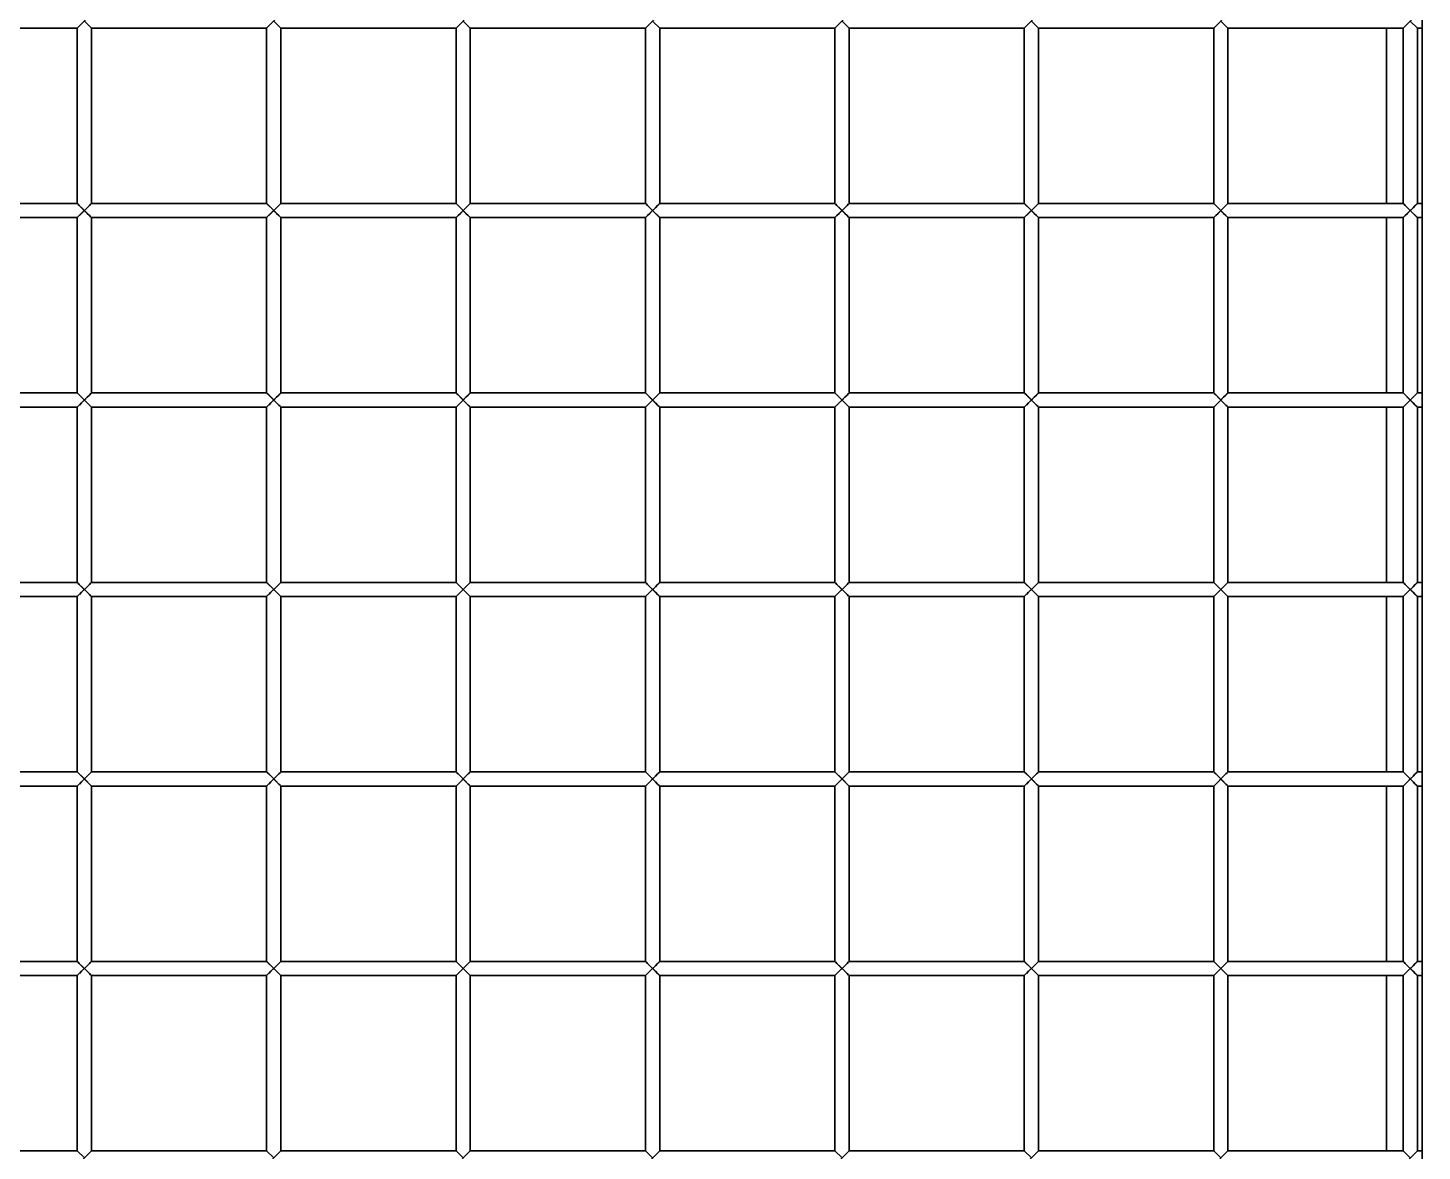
# Model space of a CAD drawing. Header units: millimetres. Extents: x 32496 to 166256, y 3504 to 23939.
# Drawn here: x 70086.1 to 70380.5, y 12789.6 to 13026.7 of the extents above; entities that cross this region are included whole.
import ezdxf

# ---------------------------------------------------------------- set-up
doc = ezdxf.new("R2010")
doc.units = ezdxf.units.MM
doc.layers.get('0').update_dxf_attribs({"lineweight": 35})

# ---------------------------------------------------------------- blocks, each defined once
blk = doc.blocks.new('8-1250')
at = {"linetype": 'Continuous'}
for p, q in [((-2665.63, -33789.43), (-2665.63, -34414.79)), ((-2949.63, -33944.79), (-2946.63, -33941.79)), ((-2946.63, -33944.79), (-2948.13, -33943.29)), ((-2909.63, -33944.79), (-2906.63, -33941.79)), ((-2906.63, -33944.79), (-2908.13, -33943.29)), ((-2869.63, -33944.79), (-2866.63, -33941.79)), ((-2866.63, -33944.79), (-2868.13, -33943.29)), ((-2829.63, -33944.79), (-2826.63, -33941.79)), ((-2826.63, -33944.79), (-2828.13, -33943.29)), ((-2789.63, -33944.79), (-2786.63, -33941.79)), ((-2786.63, -33944.79), (-2788.13, -33943.29)), ((-2749.63, -33944.79), (-2746.63, -33941.79)), ((-2746.63, -33944.79), (-2748.13, -33943.29)), ((-2709.63, -33944.79), (-2706.63, -33941.79)), ((-2706.63, -33944.79), (-2708.13, -33943.29)), ((-2669.63, -33944.79), (-2666.63, -33941.79)), ((-2666.63, -33944.79), (-2668.13, -33943.29)), ((-2986.63, -33944.79), (-2949.63, -33944.79)), ((-2949.63, -33944.79), (-2949.63, -33981.79)), ((-2946.63, -33944.79), (-2946.63, -33981.79)), ((-2946.63, -33944.79), (-2909.63, -33944.79)), ((-2909.63, -33944.79), (-2909.63, -33981.79)), ((-2906.63, -33944.79), (-2906.63, -33981.79)), ((-2906.63, -33944.79), (-2869.63, -33944.79)), ((-2869.63, -33944.79), (-2869.63, -33981.79)), ((-2866.63, -33944.79), (-2866.63, -33981.79)), ((-2866.63, -33944.79), (-2829.63, -33944.79)), ((-2829.63, -33944.79), (-2829.63, -33981.79)), ((-2826.63, -33944.79), (-2826.63, -33981.79)), ((-2826.63, -33944.79), (-2789.63, -33944.79)), ((-2789.63, -33944.79), (-2789.63, -33981.79)), ((-2786.63, -33944.79), (-2786.63, -33981.79)), ((-2786.63, -33944.79), (-2749.63, -33944.79)), ((-2749.63, -33944.79), (-2749.63, -33981.79)), ((-2746.63, -33944.79), (-2746.63, -33981.79)), ((-2746.63, -33944.79), (-2709.63, -33944.79)), ((-2709.63, -33944.79), (-2709.63, -33981.79)), ((-2706.63, -33944.79), (-2706.63, -33981.79)), ((-2706.63, -33944.79), (-2669.63, -33944.79)), ((-2673.13, -33981.79), (-2673.13, -33944.79)), ((-2669.63, -33944.79), (-2669.63, -33981.79)), ((-2666.63, -33944.79), (-2666.63, -33981.79)), ((-2666.63, -33944.79), (-2665.63, -33944.79)), ((-2986.63, -33981.79), (-2949.63, -33981.79)), ((-2949.63, -33981.79), (-2948.13, -33983.29)), ((-2949.63, -33984.79), (-2946.63, -33981.79)), ((-2946.63, -33981.79), (-2909.63, -33981.79)), ((-2909.63, -33981.79), (-2908.13, -33983.29)), ((-2909.63, -33984.79), (-2906.63, -33981.79)), ((-2906.63, -33981.79), (-2869.63, -33981.79)), ((-2869.63, -33981.79), (-2868.13, -33983.29)), ((-2869.63, -33984.79), (-2866.63, -33981.79)), ((-2866.63, -33981.79), (-2829.63, -33981.79)), ((-2829.63, -33981.79), (-2828.13, -33983.29)), ((-2829.63, -33984.79), (-2826.63, -33981.79)), ((-2826.63, -33981.79), (-2789.63, -33981.79)), ((-2789.63, -33981.79), (-2788.13, -33983.29)), ((-2789.63, -33984.79), (-2786.63, -33981.79)), ((-2786.63, -33981.79), (-2749.63, -33981.79)), ((-2749.63, -33981.79), (-2748.13, -33983.29)), ((-2749.63, -33984.79), (-2746.63, -33981.79)), ((-2746.63, -33981.79), (-2709.63, -33981.79)), ((-2709.63, -33981.79), (-2708.13, -33983.29)), ((-2709.63, -33984.79), (-2706.63, -33981.79)), ((-2706.63, -33981.79), (-2669.63, -33981.79)), ((-2669.63, -33981.79), (-2668.13, -33983.29)), ((-2669.63, -33984.79), (-2666.63, -33981.79)), ((-2666.63, -33981.79), (-2665.63, -33981.79)), ((-2986.63, -33984.79), (-2949.63, -33984.79)), ((-2949.63, -33984.79), (-2949.63, -34021.79)), ((-2946.63, -33984.79), (-2948.13, -33983.29)), ((-2946.63, -33984.79), (-2946.63, -34021.79)), ((-2946.63, -33984.79), (-2909.63, -33984.79)), ((-2909.63, -33984.79), (-2909.63, -34021.79)), ((-2906.63, -33984.79), (-2908.13, -33983.29)), ((-2906.63, -33984.79), (-2906.63, -34021.79)), ((-2906.63, -33984.79), (-2869.63, -33984.79)), ((-2869.63, -33984.79), (-2869.63, -34021.79)), ((-2866.63, -33984.79), (-2868.13, -33983.29)), ((-2866.63, -33984.79), (-2866.63, -34021.79)), ((-2866.63, -33984.79), (-2829.63, -33984.79)), ((-2829.63, -33984.79), (-2829.63, -34021.79)), ((-2826.63, -33984.79), (-2828.13, -33983.29)), ((-2826.63, -33984.79), (-2826.63, -34021.79)), ((-2826.63, -33984.79), (-2789.63, -33984.79)), ((-2789.63, -33984.79), (-2789.63, -34021.79)), ((-2786.63, -33984.79), (-2788.13, -33983.29)), ((-2786.63, -33984.79), (-2786.63, -34021.79)), ((-2786.63, -33984.79), (-2749.63, -33984.79)), ((-2749.63, -33984.79), (-2749.63, -34021.79)), ((-2746.63, -33984.79), (-2748.13, -33983.29)), ((-2746.63, -33984.79), (-2746.63, -34021.79)), ((-2746.63, -33984.79), (-2709.63, -33984.79)), ((-2709.63, -33984.79), (-2709.63, -34021.79)), ((-2706.63, -33984.79), (-2708.13, -33983.29)), ((-2706.63, -33984.79), (-2706.63, -34021.79)), ((-2706.63, -33984.79), (-2669.63, -33984.79)), ((-2673.13, -34021.79), (-2673.13, -33984.79)), ((-2669.63, -33984.79), (-2669.63, -34021.79)), ((-2666.63, -33984.79), (-2668.13, -33983.29)), ((-2666.63, -33984.79), (-2666.63, -34021.79)), ((-2666.63, -33984.79), (-2665.63, -33984.79)), ((-2986.63, -34021.79), (-2949.63, -34021.79)), ((-2949.63, -34021.79), (-2948.13, -34023.29)), ((-2949.63, -34024.79), (-2946.63, -34021.79)), ((-2946.63, -34024.79), (-2948.13, -34023.29)), ((-2946.63, -34021.79), (-2909.63, -34021.79)), ((-2909.63, -34021.79), (-2908.13, -34023.29)), ((-2909.63, -34024.79), (-2906.63, -34021.79)), ((-2906.63, -34024.79), (-2908.13, -34023.29)), ((-2906.63, -34021.79), (-2869.63, -34021.79)), ((-2869.63, -34021.79), (-2868.13, -34023.29)), ((-2869.63, -34024.79), (-2866.63, -34021.79)), ((-2866.63, -34024.79), (-2868.13, -34023.29)), ((-2866.63, -34021.79), (-2829.63, -34021.79)), ((-2829.63, -34021.79), (-2828.13, -34023.29)), ((-2829.63, -34024.79), (-2826.63, -34021.79)), ((-2826.63, -34024.79), (-2828.13, -34023.29)), ((-2826.63, -34021.79), (-2789.63, -34021.79)), ((-2789.63, -34021.79), (-2788.13, -34023.29)), ((-2789.63, -34024.79), (-2786.63, -34021.79)), ((-2786.63, -34024.79), (-2788.13, -34023.29)), ((-2786.63, -34021.79), (-2749.63, -34021.79)), ((-2749.63, -34021.79), (-2748.13, -34023.29)), ((-2749.63, -34024.79), (-2746.63, -34021.79)), ((-2746.63, -34024.79), (-2748.13, -34023.29)), ((-2746.63, -34021.79), (-2709.63, -34021.79)), ((-2709.63, -34021.79), (-2708.13, -34023.29)), ((-2709.63, -34024.79), (-2706.63, -34021.79)), ((-2706.63, -34024.79), (-2708.13, -34023.29)), ((-2706.63, -34021.79), (-2669.63, -34021.79)), ((-2669.63, -34021.79), (-2668.13, -34023.29)), ((-2669.63, -34024.79), (-2666.63, -34021.79)), ((-2666.63, -34024.79), (-2668.13, -34023.29)), ((-2666.63, -34021.79), (-2665.63, -34021.79)), ((-2986.63, -34024.79), (-2949.63, -34024.79)), ((-2949.63, -34024.79), (-2949.63, -34061.79)), ((-2946.63, -34024.79), (-2946.63, -34061.79)), ((-2946.63, -34024.79), (-2909.63, -34024.79)), ((-2909.63, -34024.79), (-2909.63, -34061.79)), ((-2906.63, -34024.79), (-2906.63, -34061.79)), ((-2906.63, -34024.79), (-2869.63, -34024.79)), ((-2869.63, -34024.79), (-2869.63, -34061.79)), ((-2866.63, -34024.79), (-2866.63, -34061.79)), ((-2866.63, -34024.79), (-2829.63, -34024.79)), ((-2829.63, -34024.79), (-2829.63, -34061.79)), ((-2826.63, -34024.79), (-2826.63, -34061.79)), ((-2826.63, -34024.79), (-2789.63, -34024.79)), ((-2789.63, -34024.79), (-2789.63, -34061.79)), ((-2786.63, -34024.79), (-2786.63, -34061.79)), ((-2786.63, -34024.79), (-2749.63, -34024.79)), ((-2749.63, -34024.79), (-2749.63, -34061.79)), ((-2746.63, -34024.79), (-2746.63, -34061.79)), ((-2746.63, -34024.79), (-2709.63, -34024.79)), ((-2709.63, -34024.79), (-2709.63, -34061.79)), ((-2706.63, -34024.79), (-2706.63, -34061.79)), ((-2706.63, -34024.79), (-2669.63, -34024.79)), ((-2673.13, -34061.79), (-2673.13, -34024.79)), ((-2669.63, -34024.79), (-2669.63, -34061.79)), ((-2666.63, -34024.79), (-2666.63, -34061.79)), ((-2666.63, -34024.79), (-2665.63, -34024.79)), ((-2986.63, -34061.79), (-2949.63, -34061.79)), ((-2949.63, -34061.79), (-2948.13, -34063.29)), ((-2949.63, -34064.79), (-2946.63, -34061.79)), ((-2946.63, -34061.79), (-2909.63, -34061.79)), ((-2909.63, -34061.79), (-2908.13, -34063.29)), ((-2909.63, -34064.79), (-2906.63, -34061.79)), ((-2906.63, -34061.79), (-2869.63, -34061.79)), ((-2869.63, -34061.79), (-2868.13, -34063.29)), ((-2869.63, -34064.79), (-2866.63, -34061.79)), ((-2866.63, -34061.79), (-2829.63, -34061.79)), ((-2829.63, -34061.79), (-2828.13, -34063.29)), ((-2829.63, -34064.79), (-2826.63, -34061.79)), ((-2826.63, -34061.79), (-2789.63, -34061.79)), ((-2789.63, -34061.79), (-2788.13, -34063.29)), ((-2789.63, -34064.79), (-2786.63, -34061.79)), ((-2786.63, -34061.79), (-2749.63, -34061.79)), ((-2749.63, -34061.79), (-2748.13, -34063.29)), ((-2749.63, -34064.79), (-2746.63, -34061.79)), ((-2746.63, -34061.79), (-2709.63, -34061.79)), ((-2709.63, -34061.79), (-2708.13, -34063.29)), ((-2709.63, -34064.79), (-2706.63, -34061.79)), ((-2706.63, -34061.79), (-2669.63, -34061.79)), ((-2669.63, -34061.79), (-2668.13, -34063.29)), ((-2669.63, -34064.79), (-2666.63, -34061.79)), ((-2666.63, -34061.79), (-2665.63, -34061.79)), ((-2986.63, -34064.79), (-2949.63, -34064.79)), ((-2949.63, -34064.79), (-2949.63, -34101.79)), ((-2946.63, -34064.79), (-2948.13, -34063.29)), ((-2946.63, -34064.79), (-2946.63, -34101.79)), ((-2946.63, -34064.79), (-2909.63, -34064.79)), ((-2909.63, -34064.79), (-2909.63, -34101.79)), ((-2906.63, -34064.79), (-2908.13, -34063.29)), ((-2906.63, -34064.79), (-2906.63, -34101.79)), ((-2906.63, -34064.79), (-2869.63, -34064.79)), ((-2869.63, -34064.79), (-2869.63, -34101.79)), ((-2866.63, -34064.79), (-2868.13, -34063.29)), ((-2866.63, -34064.79), (-2866.63, -34101.79)), ((-2866.63, -34064.79), (-2829.63, -34064.79)), ((-2829.63, -34064.79), (-2829.63, -34101.79)), ((-2826.63, -34064.79), (-2828.13, -34063.29)), ((-2826.63, -34064.79), (-2826.63, -34101.79)), ((-2826.63, -34064.79), (-2789.63, -34064.79)), ((-2789.63, -34064.79), (-2789.63, -34101.79)), ((-2786.63, -34064.79), (-2788.13, -34063.29)), ((-2786.63, -34064.79), (-2786.63, -34101.79)), ((-2786.63, -34064.79), (-2749.63, -34064.79)), ((-2749.63, -34064.79), (-2749.63, -34101.79)), ((-2746.63, -34064.79), (-2748.13, -34063.29)), ((-2746.63, -34064.79), (-2746.63, -34101.79)), ((-2746.63, -34064.79), (-2709.63, -34064.79)), ((-2709.63, -34064.79), (-2709.63, -34101.79)), ((-2706.63, -34064.79), (-2708.13, -34063.29)), ((-2706.63, -34064.79), (-2706.63, -34101.79)), ((-2706.63, -34064.79), (-2669.63, -34064.79)), ((-2673.13, -34101.79), (-2673.13, -34064.79)), ((-2669.63, -34064.79), (-2669.63, -34101.79)), ((-2666.63, -34064.79), (-2668.13, -34063.29)), ((-2666.63, -34064.79), (-2666.63, -34101.79)), ((-2666.63, -34064.79), (-2665.63, -34064.79)), ((-2986.63, -34101.79), (-2949.63, -34101.79)), ((-2949.63, -34101.79), (-2948.13, -34103.29)), ((-2949.63, -34104.79), (-2946.63, -34101.79)), ((-2946.63, -34104.79), (-2948.13, -34103.29)), ((-2946.63, -34101.79), (-2909.63, -34101.79)), ((-2909.63, -34101.79), (-2908.13, -34103.29)), ((-2909.63, -34104.79), (-2906.63, -34101.79)), ((-2906.63, -34104.79), (-2908.13, -34103.29)), ((-2906.63, -34101.79), (-2869.63, -34101.79)), ((-2869.63, -34101.79), (-2868.13, -34103.29)), ((-2869.63, -34104.79), (-2866.63, -34101.79)), ((-2866.63, -34104.79), (-2868.13, -34103.29)), ((-2866.63, -34101.79), (-2829.63, -34101.79)), ((-2829.63, -34101.79), (-2828.13, -34103.29)), ((-2829.63, -34104.79), (-2826.63, -34101.79)), ((-2826.63, -34104.79), (-2828.13, -34103.29)), ((-2826.63, -34101.79), (-2789.63, -34101.79)), ((-2789.63, -34101.79), (-2788.13, -34103.29)), ((-2789.63, -34104.79), (-2786.63, -34101.79)), ((-2786.63, -34104.79), (-2788.13, -34103.29)), ((-2786.63, -34101.79), (-2749.63, -34101.79)), ((-2749.63, -34101.79), (-2748.13, -34103.29)), ((-2749.63, -34104.79), (-2746.63, -34101.79)), ((-2746.63, -34104.79), (-2748.13, -34103.29)), ((-2746.63, -34101.79), (-2709.63, -34101.79)), ((-2709.63, -34101.79), (-2708.13, -34103.29)), ((-2709.63, -34104.79), (-2706.63, -34101.79)), ((-2706.63, -34104.79), (-2708.13, -34103.29)), ((-2706.63, -34101.79), (-2669.63, -34101.79)), ((-2669.63, -34101.79), (-2668.13, -34103.29)), ((-2669.63, -34104.79), (-2666.63, -34101.79)), ((-2666.63, -34104.79), (-2668.13, -34103.29)), ((-2666.63, -34101.79), (-2665.63, -34101.79)), ((-2986.63, -34104.79), (-2949.63, -34104.79)), ((-2949.63, -34104.79), (-2949.63, -34141.79)), ((-2946.63, -34104.79), (-2946.63, -34141.79)), ((-2946.63, -34104.79), (-2909.63, -34104.79)), ((-2909.63, -34104.79), (-2909.63, -34141.79)), ((-2906.63, -34104.79), (-2906.63, -34141.79)), ((-2906.63, -34104.79), (-2869.63, -34104.79)), ((-2869.63, -34104.79), (-2869.63, -34141.79)), ((-2866.63, -34104.79), (-2866.63, -34141.79)), ((-2866.63, -34104.79), (-2829.63, -34104.79)), ((-2829.63, -34104.79), (-2829.63, -34141.79)), ((-2826.63, -34104.79), (-2826.63, -34141.79)), ((-2826.63, -34104.79), (-2789.63, -34104.79)), ((-2789.63, -34104.79), (-2789.63, -34141.79)), ((-2786.63, -34104.79), (-2786.63, -34141.79)), ((-2786.63, -34104.79), (-2749.63, -34104.79)), ((-2749.63, -34104.79), (-2749.63, -34141.79)), ((-2746.63, -34104.79), (-2746.63, -34141.79)), ((-2746.63, -34104.79), (-2709.63, -34104.79)), ((-2709.63, -34104.79), (-2709.63, -34141.79)), ((-2706.63, -34104.79), (-2706.63, -34141.79)), ((-2706.63, -34104.79), (-2669.63, -34104.79)), ((-2673.13, -34141.79), (-2673.13, -34104.79)), ((-2669.63, -34104.79), (-2669.63, -34141.79)), ((-2666.63, -34104.79), (-2666.63, -34141.79)), ((-2666.63, -34104.79), (-2665.63, -34104.79)), ((-2986.63, -34141.79), (-2949.63, -34141.79)), ((-2949.63, -34141.79), (-2948.13, -34143.29)), ((-2949.63, -34144.79), (-2946.63, -34141.79)), ((-2946.63, -34144.79), (-2948.13, -34143.29)), ((-2946.63, -34141.79), (-2909.63, -34141.79)), ((-2909.63, -34141.79), (-2908.13, -34143.29)), ((-2909.63, -34144.79), (-2906.63, -34141.79)), ((-2906.63, -34144.79), (-2908.13, -34143.29)), ((-2906.63, -34141.79), (-2869.63, -34141.79)), ((-2869.63, -34141.79), (-2868.13, -34143.29)), ((-2869.63, -34144.79), (-2866.63, -34141.79)), ((-2866.63, -34144.79), (-2868.13, -34143.29)), ((-2866.63, -34141.79), (-2829.63, -34141.79)), ((-2829.63, -34141.79), (-2828.13, -34143.29)), ((-2829.63, -34144.79), (-2826.63, -34141.79)), ((-2826.63, -34144.79), (-2828.13, -34143.29)), ((-2826.63, -34141.79), (-2789.63, -34141.79)), ((-2789.63, -34141.79), (-2788.13, -34143.29)), ((-2789.63, -34144.79), (-2786.63, -34141.79)), ((-2786.63, -34144.79), (-2788.13, -34143.29)), ((-2786.63, -34141.79), (-2749.63, -34141.79)), ((-2749.63, -34141.79), (-2748.13, -34143.29)), ((-2749.63, -34144.79), (-2746.63, -34141.79)), ((-2746.63, -34144.79), (-2748.13, -34143.29)), ((-2746.63, -34141.79), (-2709.63, -34141.79)), ((-2709.63, -34141.79), (-2708.13, -34143.29)), ((-2709.63, -34144.79), (-2706.63, -34141.79)), ((-2706.63, -34144.79), (-2708.13, -34143.29)), ((-2706.63, -34141.79), (-2669.63, -34141.79)), ((-2669.63, -34141.79), (-2668.13, -34143.29)), ((-2669.63, -34144.79), (-2666.63, -34141.79)), ((-2666.63, -34144.79), (-2668.13, -34143.29)), ((-2666.63, -34141.79), (-2665.63, -34141.79)), ((-2986.63, -34144.79), (-2949.63, -34144.79)), ((-2949.63, -34144.79), (-2949.63, -34181.79)), ((-2946.63, -34144.79), (-2946.63, -34181.79)), ((-2946.63, -34144.79), (-2909.63, -34144.79)), ((-2909.63, -34144.79), (-2909.63, -34181.79)), ((-2906.63, -34144.79), (-2906.63, -34181.79)), ((-2906.63, -34144.79), (-2869.63, -34144.79)), ((-2869.63, -34144.79), (-2869.63, -34181.79)), ((-2866.63, -34144.79), (-2866.63, -34181.79)), ((-2866.63, -34144.79), (-2829.63, -34144.79)), ((-2829.63, -34144.79), (-2829.63, -34181.79)), ((-2826.63, -34144.79), (-2826.63, -34181.79)), ((-2826.63, -34144.79), (-2789.63, -34144.79)), ((-2789.63, -34144.79), (-2789.63, -34181.79)), ((-2786.63, -34144.79), (-2786.63, -34181.79)), ((-2786.63, -34144.79), (-2749.63, -34144.79)), ((-2749.63, -34144.79), (-2749.63, -34181.79)), ((-2746.63, -34144.79), (-2746.63, -34181.79)), ((-2746.63, -34144.79), (-2709.63, -34144.79)), ((-2709.63, -34144.79), (-2709.63, -34181.79)), ((-2706.63, -34144.79), (-2706.63, -34181.79)), ((-2706.63, -34144.79), (-2669.63, -34144.79)), ((-2673.13, -34181.79), (-2673.13, -34144.79)), ((-2669.63, -34144.79), (-2669.63, -34181.79)), ((-2666.63, -34144.79), (-2666.63, -34181.79)), ((-2666.63, -34144.79), (-2665.63, -34144.79)), ((-2986.63, -34181.79), (-2949.63, -34181.79)), ((-2949.63, -34181.79), (-2948.13, -34183.29)), ((-2949.63, -34184.79), (-2946.63, -34181.79)), ((-2946.63, -34181.79), (-2909.63, -34181.79)), ((-2909.63, -34181.79), (-2908.13, -34183.29)), ((-2909.63, -34184.79), (-2906.63, -34181.79)), ((-2906.63, -34181.79), (-2869.63, -34181.79)), ((-2869.63, -34181.79), (-2868.13, -34183.29)), ((-2869.63, -34184.79), (-2866.63, -34181.79)), ((-2866.63, -34181.79), (-2829.63, -34181.79)), ((-2829.63, -34181.79), (-2828.13, -34183.29)), ((-2829.63, -34184.79), (-2826.63, -34181.79)), ((-2826.63, -34181.79), (-2789.63, -34181.79)), ((-2789.63, -34181.79), (-2788.13, -34183.29)), ((-2789.63, -34184.79), (-2786.63, -34181.79)), ((-2786.63, -34181.79), (-2749.63, -34181.79)), ((-2749.63, -34181.79), (-2748.13, -34183.29)), ((-2749.63, -34184.79), (-2746.63, -34181.79)), ((-2746.63, -34181.79), (-2709.63, -34181.79)), ((-2709.63, -34181.79), (-2708.13, -34183.29)), ((-2709.63, -34184.79), (-2706.63, -34181.79)), ((-2706.63, -34181.79), (-2669.63, -34181.79)), ((-2669.63, -34181.79), (-2668.13, -34183.29)), ((-2669.63, -34184.79), (-2666.63, -34181.79)), ((-2666.63, -34181.79), (-2665.63, -34181.79))]:
    blk.add_line(p, q, dxfattribs=at)
for points in [[(-2949.51, -33981.9), (-2949.2, -33982.22), (-2948.71, -33982.71), (-2947.54, -33983.88)], [(-2948.13, -33983.29), (-2947.54, -33982.7), (-2947.07, -33982.23), (-2946.74, -33981.9)], [(-2909.51, -33981.9), (-2909.2, -33982.22), (-2908.71, -33982.71), (-2907.54, -33983.88)], [(-2908.13, -33983.29), (-2907.54, -33982.7), (-2907.07, -33982.23), (-2906.74, -33981.9)], [(-2869.51, -33981.9), (-2869.2, -33982.22), (-2868.71, -33982.71), (-2867.54, -33983.88)], [(-2868.13, -33983.29), (-2867.54, -33982.7), (-2867.07, -33982.23), (-2866.74, -33981.9)], [(-2829.51, -33981.9), (-2829.2, -33982.22), (-2828.71, -33982.71), (-2827.54, -33983.88)], [(-2828.13, -33983.29), (-2827.54, -33982.7), (-2827.07, -33982.23), (-2826.74, -33981.9)], [(-2789.51, -33981.9), (-2789.2, -33982.22), (-2788.71, -33982.71), (-2787.54, -33983.88)], [(-2788.13, -33983.29), (-2787.54, -33982.7), (-2787.07, -33982.23), (-2786.74, -33981.9)], [(-2749.51, -33981.9), (-2749.2, -33982.22), (-2748.71, -33982.71), (-2747.54, -33983.88)], [(-2748.13, -33983.29), (-2747.54, -33982.7), (-2747.07, -33982.23), (-2746.74, -33981.9)], [(-2709.51, -33981.9), (-2709.2, -33982.22), (-2708.71, -33982.71), (-2707.54, -33983.88)], [(-2708.13, -33983.29), (-2707.54, -33982.7), (-2707.07, -33982.23), (-2706.74, -33981.9)], [(-2669.51, -33981.9), (-2669.2, -33982.22), (-2668.71, -33982.71), (-2667.54, -33983.88)], [(-2668.13, -33983.29), (-2667.54, -33982.7), (-2667.07, -33982.23), (-2666.74, -33981.9)], [(-2948.13, -33983.29), (-2948.72, -33983.88), (-2949.19, -33984.35)], [(-2946.74, -33984.67), (-2947.07, -33984.35), (-2947.54, -33983.88)], [(-2908.13, -33983.29), (-2908.72, -33983.88), (-2909.19, -33984.35)], [(-2906.74, -33984.67), (-2907.07, -33984.35), (-2907.54, -33983.88)], [(-2868.13, -33983.29), (-2868.72, -33983.88), (-2869.19, -33984.35)], [(-2866.74, -33984.67), (-2867.07, -33984.35), (-2867.54, -33983.88)], [(-2828.13, -33983.29), (-2828.72, -33983.88), (-2829.19, -33984.35)], [(-2826.74, -33984.67), (-2827.07, -33984.35), (-2827.54, -33983.88)], [(-2788.13, -33983.29), (-2788.72, -33983.88), (-2789.19, -33984.35)], [(-2786.74, -33984.67), (-2787.07, -33984.35), (-2787.54, -33983.88)], [(-2748.13, -33983.29), (-2748.72, -33983.88), (-2749.19, -33984.35)], [(-2746.74, -33984.67), (-2747.07, -33984.35), (-2747.54, -33983.88)], [(-2708.13, -33983.29), (-2708.72, -33983.88), (-2709.19, -33984.35)], [(-2706.74, -33984.67), (-2707.07, -33984.35), (-2707.54, -33983.88)], [(-2668.13, -33983.29), (-2668.72, -33983.88), (-2669.19, -33984.35)], [(-2666.74, -33984.67), (-2667.07, -33984.35), (-2667.54, -33983.88)], [(-2949.51, -34021.9), (-2949.2, -34022.22), (-2948.71, -34022.71), (-2947.54, -34023.88)], [(-2948.13, -34023.29), (-2948.72, -34023.88), (-2949.19, -34024.35)], [(-2948.13, -34023.29), (-2947.54, -34022.7), (-2947.07, -34022.23), (-2946.74, -34021.9)], [(-2946.74, -34024.67), (-2947.07, -34024.35), (-2947.54, -34023.88)], [(-2909.51, -34021.9), (-2909.2, -34022.22), (-2908.71, -34022.71), (-2907.54, -34023.88)], [(-2908.13, -34023.29), (-2908.72, -34023.88), (-2909.19, -34024.35)], [(-2908.13, -34023.29), (-2907.54, -34022.7), (-2907.07, -34022.23), (-2906.74, -34021.9)], [(-2906.74, -34024.67), (-2907.07, -34024.35), (-2907.54, -34023.88)], [(-2869.51, -34021.9), (-2869.2, -34022.22), (-2868.71, -34022.71), (-2867.54, -34023.88)], [(-2868.13, -34023.29), (-2868.72, -34023.88), (-2869.19, -34024.35)], [(-2868.13, -34023.29), (-2867.54, -34022.7), (-2867.07, -34022.23), (-2866.74, -34021.9)], [(-2866.74, -34024.67), (-2867.07, -34024.35), (-2867.54, -34023.88)], [(-2829.51, -34021.9), (-2829.2, -34022.22), (-2828.71, -34022.71), (-2827.54, -34023.88)], [(-2828.13, -34023.29), (-2828.72, -34023.88), (-2829.19, -34024.35)], [(-2828.13, -34023.29), (-2827.54, -34022.7), (-2827.07, -34022.23), (-2826.74, -34021.9)], [(-2826.74, -34024.67), (-2827.07, -34024.35), (-2827.54, -34023.88)], [(-2789.51, -34021.9), (-2789.2, -34022.22), (-2788.71, -34022.71), (-2787.54, -34023.88)], [(-2788.13, -34023.29), (-2788.72, -34023.88), (-2789.19, -34024.35)], [(-2788.13, -34023.29), (-2787.54, -34022.7), (-2787.07, -34022.23), (-2786.74, -34021.9)], [(-2786.74, -34024.67), (-2787.07, -34024.35), (-2787.54, -34023.88)], [(-2749.51, -34021.9), (-2749.2, -34022.22), (-2748.71, -34022.71), (-2747.54, -34023.88)], [(-2748.13, -34023.29), (-2748.72, -34023.88), (-2749.19, -34024.35)], [(-2748.13, -34023.29), (-2747.54, -34022.7), (-2747.07, -34022.23), (-2746.74, -34021.9)], [(-2746.74, -34024.67), (-2747.07, -34024.35), (-2747.54, -34023.88)], [(-2709.51, -34021.9), (-2709.2, -34022.22), (-2708.71, -34022.71), (-2707.54, -34023.88)], [(-2708.13, -34023.29), (-2708.72, -34023.88), (-2709.19, -34024.35)], [(-2708.13, -34023.29), (-2707.54, -34022.7), (-2707.07, -34022.23), (-2706.74, -34021.9)], [(-2706.74, -34024.67), (-2707.07, -34024.35), (-2707.54, -34023.88)], [(-2669.51, -34021.9), (-2669.2, -34022.22), (-2668.71, -34022.71), (-2667.54, -34023.88)], [(-2668.13, -34023.29), (-2668.72, -34023.88), (-2669.19, -34024.35)], [(-2668.13, -34023.29), (-2667.54, -34022.7), (-2667.07, -34022.23), (-2666.74, -34021.9)], [(-2666.74, -34024.67), (-2667.07, -34024.35), (-2667.54, -34023.88)], [(-2949.51, -34061.9), (-2949.2, -34062.22), (-2948.71, -34062.71), (-2947.54, -34063.88)], [(-2948.13, -34063.29), (-2947.54, -34062.7), (-2947.07, -34062.23), (-2946.74, -34061.9)], [(-2909.51, -34061.9), (-2909.2, -34062.22), (-2908.71, -34062.71), (-2907.54, -34063.88)], [(-2908.13, -34063.29), (-2907.54, -34062.7), (-2907.07, -34062.23), (-2906.74, -34061.9)], [(-2869.51, -34061.9), (-2869.2, -34062.22), (-2868.71, -34062.71), (-2867.54, -34063.88)], [(-2868.13, -34063.29), (-2867.54, -34062.7), (-2867.07, -34062.23), (-2866.74, -34061.9)], [(-2829.51, -34061.9), (-2829.2, -34062.22), (-2828.71, -34062.71), (-2827.54, -34063.88)], [(-2828.13, -34063.29), (-2827.54, -34062.7), (-2827.07, -34062.23), (-2826.74, -34061.9)], [(-2789.51, -34061.9), (-2789.2, -34062.22), (-2788.71, -34062.71), (-2787.54, -34063.88)], [(-2788.13, -34063.29), (-2787.54, -34062.7), (-2787.07, -34062.23), (-2786.74, -34061.9)], [(-2749.51, -34061.9), (-2749.2, -34062.22), (-2748.71, -34062.71), (-2747.54, -34063.88)], [(-2748.13, -34063.29), (-2747.54, -34062.7), (-2747.07, -34062.23), (-2746.74, -34061.9)], [(-2709.51, -34061.9), (-2709.2, -34062.22), (-2708.71, -34062.71), (-2707.54, -34063.88)], [(-2708.13, -34063.29), (-2707.54, -34062.7), (-2707.07, -34062.23), (-2706.74, -34061.9)], [(-2669.51, -34061.9), (-2669.2, -34062.22), (-2668.71, -34062.71), (-2667.54, -34063.88)], [(-2668.13, -34063.29), (-2667.54, -34062.7), (-2667.07, -34062.23), (-2666.74, -34061.9)], [(-2948.13, -34063.29), (-2948.72, -34063.88), (-2949.19, -34064.35)], [(-2946.74, -34064.67), (-2947.07, -34064.35), (-2947.54, -34063.88)], [(-2908.13, -34063.29), (-2908.72, -34063.88), (-2909.19, -34064.35)], [(-2906.74, -34064.67), (-2907.07, -34064.35), (-2907.54, -34063.88)], [(-2868.13, -34063.29), (-2868.72, -34063.88), (-2869.19, -34064.35)], [(-2866.74, -34064.67), (-2867.07, -34064.35), (-2867.54, -34063.88)], [(-2828.13, -34063.29), (-2828.72, -34063.88), (-2829.19, -34064.35)], [(-2826.74, -34064.67), (-2827.07, -34064.35), (-2827.54, -34063.88)], [(-2788.13, -34063.29), (-2788.72, -34063.88), (-2789.19, -34064.35)], [(-2786.74, -34064.67), (-2787.07, -34064.35), (-2787.54, -34063.88)], [(-2748.13, -34063.29), (-2748.72, -34063.88), (-2749.19, -34064.35)], [(-2746.74, -34064.67), (-2747.07, -34064.35), (-2747.54, -34063.88)], [(-2708.13, -34063.29), (-2708.72, -34063.88), (-2709.19, -34064.35)], [(-2706.74, -34064.67), (-2707.07, -34064.35), (-2707.54, -34063.88)], [(-2668.13, -34063.29), (-2668.72, -34063.88), (-2669.19, -34064.35)], [(-2666.74, -34064.67), (-2667.07, -34064.35), (-2667.54, -34063.88)], [(-2949.51, -34101.9), (-2949.2, -34102.22), (-2948.71, -34102.71), (-2947.54, -34103.88)], [(-2948.13, -34103.29), (-2948.72, -34103.88), (-2949.19, -34104.35)], [(-2948.13, -34103.29), (-2947.54, -34102.7), (-2947.07, -34102.23), (-2946.74, -34101.9)], [(-2909.51, -34101.9), (-2909.2, -34102.22), (-2908.71, -34102.71), (-2907.54, -34103.88)], [(-2908.13, -34103.29), (-2908.72, -34103.88), (-2909.19, -34104.35)], [(-2908.13, -34103.29), (-2907.54, -34102.7), (-2907.07, -34102.23), (-2906.74, -34101.9)], [(-2869.51, -34101.9), (-2869.2, -34102.22), (-2868.71, -34102.71), (-2867.54, -34103.88)], [(-2868.13, -34103.29), (-2868.72, -34103.88), (-2869.19, -34104.35)], [(-2868.13, -34103.29), (-2867.54, -34102.7), (-2867.07, -34102.23), (-2866.74, -34101.9)], [(-2829.51, -34101.9), (-2829.2, -34102.22), (-2828.71, -34102.71), (-2827.54, -34103.88)], [(-2828.13, -34103.29), (-2828.72, -34103.88), (-2829.19, -34104.35)], [(-2828.13, -34103.29), (-2827.54, -34102.7), (-2827.07, -34102.23), (-2826.74, -34101.9)], [(-2789.51, -34101.9), (-2789.2, -34102.22), (-2788.71, -34102.71), (-2787.54, -34103.88)], [(-2788.13, -34103.29), (-2788.72, -34103.88), (-2789.19, -34104.35)], [(-2788.13, -34103.29), (-2787.54, -34102.7), (-2787.07, -34102.23), (-2786.74, -34101.9)], [(-2749.51, -34101.9), (-2749.2, -34102.22), (-2748.71, -34102.71), (-2747.54, -34103.88)], [(-2748.13, -34103.29), (-2748.72, -34103.88), (-2749.19, -34104.35)], [(-2748.13, -34103.29), (-2747.54, -34102.7), (-2747.07, -34102.23), (-2746.74, -34101.9)], [(-2709.51, -34101.9), (-2709.2, -34102.22), (-2708.71, -34102.71), (-2707.54, -34103.88)], [(-2708.13, -34103.29), (-2708.72, -34103.88), (-2709.19, -34104.35)], [(-2708.13, -34103.29), (-2707.54, -34102.7), (-2707.07, -34102.23), (-2706.74, -34101.9)], [(-2669.51, -34101.9), (-2669.2, -34102.22), (-2668.71, -34102.71), (-2667.54, -34103.88)], [(-2668.13, -34103.29), (-2668.72, -34103.88), (-2669.19, -34104.35)], [(-2668.13, -34103.29), (-2667.54, -34102.7), (-2667.07, -34102.23), (-2666.74, -34101.9)], [(-2946.74, -34104.67), (-2947.07, -34104.35), (-2947.54, -34103.88)], [(-2906.74, -34104.67), (-2907.07, -34104.35), (-2907.54, -34103.88)], [(-2866.74, -34104.67), (-2867.07, -34104.35), (-2867.54, -34103.88)], [(-2826.74, -34104.67), (-2827.07, -34104.35), (-2827.54, -34103.88)], [(-2786.74, -34104.67), (-2787.07, -34104.35), (-2787.54, -34103.88)], [(-2746.74, -34104.67), (-2747.07, -34104.35), (-2747.54, -34103.88)], [(-2706.74, -34104.67), (-2707.07, -34104.35), (-2707.54, -34103.88)], [(-2666.74, -34104.67), (-2667.07, -34104.35), (-2667.54, -34103.88)], [(-2949.51, -34141.9), (-2949.2, -34142.22), (-2948.71, -34142.71), (-2947.54, -34143.88)], [(-2948.13, -34143.29), (-2948.72, -34143.88), (-2949.19, -34144.35)], [(-2948.13, -34143.29), (-2947.54, -34142.7), (-2947.07, -34142.23), (-2946.74, -34141.9)], [(-2946.74, -34144.67), (-2947.07, -34144.35), (-2947.54, -34143.88)], [(-2909.51, -34141.9), (-2909.2, -34142.22), (-2908.71, -34142.71), (-2907.54, -34143.88)], [(-2908.13, -34143.29), (-2908.72, -34143.88), (-2909.19, -34144.35)], [(-2908.13, -34143.29), (-2907.54, -34142.7), (-2907.07, -34142.23), (-2906.74, -34141.9)], [(-2906.74, -34144.67), (-2907.07, -34144.35), (-2907.54, -34143.88)], [(-2869.51, -34141.9), (-2869.2, -34142.22), (-2868.71, -34142.71), (-2867.54, -34143.88)], [(-2868.13, -34143.29), (-2868.72, -34143.88), (-2869.19, -34144.35)], [(-2868.13, -34143.29), (-2867.54, -34142.7), (-2867.07, -34142.23), (-2866.74, -34141.9)], [(-2866.74, -34144.67), (-2867.07, -34144.35), (-2867.54, -34143.88)], [(-2829.51, -34141.9), (-2829.2, -34142.22), (-2828.71, -34142.71), (-2827.54, -34143.88)], [(-2828.13, -34143.29), (-2828.72, -34143.88), (-2829.19, -34144.35)], [(-2828.13, -34143.29), (-2827.54, -34142.7), (-2827.07, -34142.23), (-2826.74, -34141.9)], [(-2826.74, -34144.67), (-2827.07, -34144.35), (-2827.54, -34143.88)], [(-2789.51, -34141.9), (-2789.2, -34142.22), (-2788.71, -34142.71), (-2787.54, -34143.88)], [(-2788.13, -34143.29), (-2788.72, -34143.88), (-2789.19, -34144.35)], [(-2788.13, -34143.29), (-2787.54, -34142.7), (-2787.07, -34142.23), (-2786.74, -34141.9)], [(-2786.74, -34144.67), (-2787.07, -34144.35), (-2787.54, -34143.88)], [(-2749.51, -34141.9), (-2749.2, -34142.22), (-2748.71, -34142.71), (-2747.54, -34143.88)], [(-2748.13, -34143.29), (-2748.72, -34143.88), (-2749.19, -34144.35)], [(-2748.13, -34143.29), (-2747.54, -34142.7), (-2747.07, -34142.23), (-2746.74, -34141.9)], [(-2746.74, -34144.67), (-2747.07, -34144.35), (-2747.54, -34143.88)], [(-2709.51, -34141.9), (-2709.2, -34142.22), (-2708.71, -34142.71), (-2707.54, -34143.88)], [(-2708.13, -34143.29), (-2708.72, -34143.88), (-2709.19, -34144.35)], [(-2708.13, -34143.29), (-2707.54, -34142.7), (-2707.07, -34142.23), (-2706.74, -34141.9)], [(-2706.74, -34144.67), (-2707.07, -34144.35), (-2707.54, -34143.88)], [(-2669.51, -34141.9), (-2669.2, -34142.22), (-2668.71, -34142.71), (-2667.54, -34143.88)], [(-2668.13, -34143.29), (-2668.72, -34143.88), (-2669.19, -34144.35)], [(-2668.13, -34143.29), (-2667.54, -34142.7), (-2667.07, -34142.23), (-2666.74, -34141.9)], [(-2666.74, -34144.67), (-2667.07, -34144.35), (-2667.54, -34143.88)]]:
    blk.add_lwpolyline(points, dxfattribs=at)

msp = doc.modelspace()

# ---------------------------------------------------------------- block references
at = {"color": 6}
msp.add_blockref('8-1250', (73046.131, 46971.457), dxfattribs=at)

doc.saveas('drawing.dxf')
